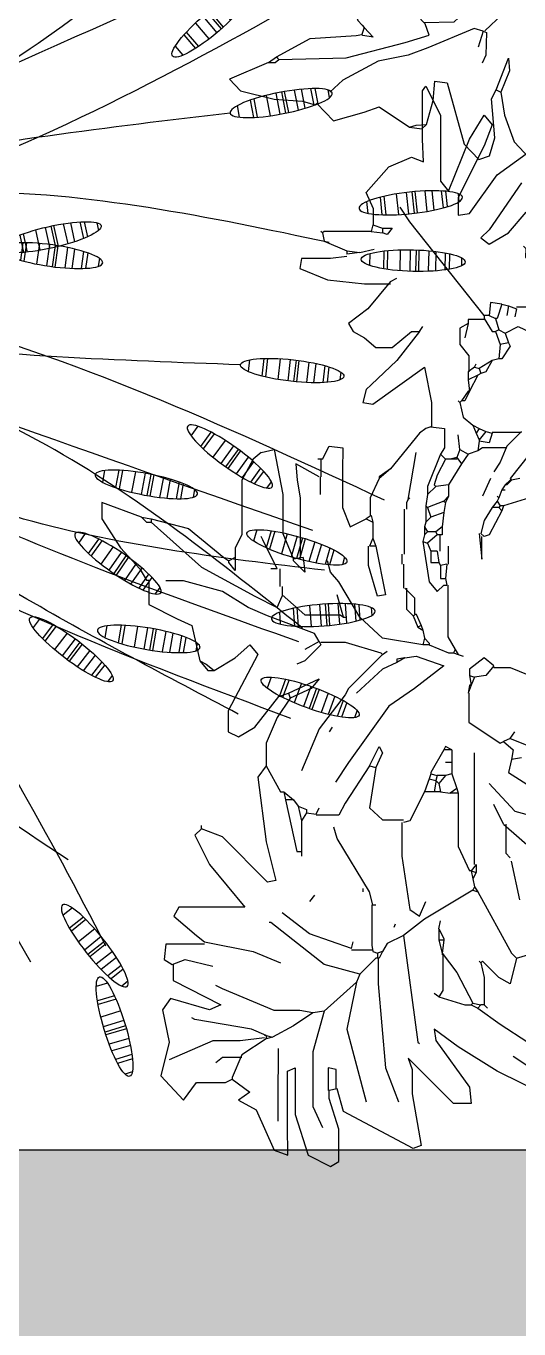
# Model space of a CAD drawing. Header units: metres. Extents: x 1769 to 3632, y 809 to 2652.
# Drawn here: x 2677.579 to 2677.827, y 1870.901 to 1871.558 of the extents above; entities that cross this region are included whole.
import ezdxf

# ---------------------------------------------------------------- set-up
doc = ezdxf.new("R2010")
doc.units = ezdxf.units.M
doc.header["$LTSCALE"] = 10
for name, color, linetype in [('A-WALL', 6, 'Continuous'), ('A-WALL-PATT', 8, 'Continuous'), ('L-PLNT', 66, 'Continuous')]:
    doc.layers.add(name, color=color, linetype=linetype)
doc.layers.add('Vegetation - Trees', color=64, linetype='Continuous', lineweight=30)

# ---------------------------------------------------------------- blocks, each defined once
blk = doc.blocks.new('GARRA DE LEON')
at = {"layer": 'L-PLNT', "color": 65, "linetype": 'Continuous'}
for p, q in [((1270.3492, 335.3241), (1270.4072, 335.3531)), ((1270.4072, 335.3531), (1270.4279, 335.3406)), ((1270.4279, 335.3406), (1270.4279, 335.2578)), ((1270.2167, 335.2081), (1270.2622, 335.3116)), ((1270.2622, 335.3116), (1270.2975, 335.3241)), ((1270.2975, 335.3241), (1270.2964, 335.2495)), ((1270.3161, 335.2205), (1270.3492, 335.3241)), ((1270.6184, 335.3075), (1270.4403, 335.2122)), ((1270.6391, 335.2992), (1270.6184, 335.3075)), ((1270.6163, 335.1667), (1270.6391, 335.2992)), ((1270.2716, 335.1833), (1270.2716, 335.2371)), ((1270.2964, 335.2495), (1270.2964, 335.1087)), ((1270.3616, 335.1998), (1270.3865, 335.2537)), ((1270.4279, 335.2578), (1270.403, 335.1791)), ((1270.1712, 335.1833), (1270.2167, 335.2081)), ((1270.3161, 335.1667), (1270.3161, 335.2205)), ((1270.4403, 335.2122), (1270.4238, 335.1543)), ((1269.9724, 335.1211), (1270.0304, 335.1833)), ((1270.0304, 335.1833), (1270.0635, 335.1377)), ((1270.2001, 335.1626), (1270.1712, 335.1833)), ((1270.2726, 335.0507), (1270.2716, 335.1833)), ((1270.3616, 335.059), (1270.3616, 335.1998)), ((1270.403, 335.1791), (1270.403, 335.1584)), ((1270.4486, 335.0011), (1270.4983, 335.1874)), ((1270.548, 335.1004), (1270.5811, 335.1874)), ((1270.7219, 335.1915), (1270.606, 335.0756)), ((1270.7675, 335.1915), (1270.7219, 335.1915)), ((1270.7633, 335.1501), (1270.7675, 335.1915)), ((1270.9663, 335.175), (1270.8337, 335.1087)), ((1270.0635, 335.1377), (1270.138, 335.1377)), ((1270.138, 335.1377), (1270.1546, 335.1294)), ((1270.1546, 335.1294), (1270.2001, 335.1626)), ((1270.3161, 335.1004), (1270.3161, 335.1667)), ((1270.401, 335.1004), (1270.401, 335.1584)), ((1270.4238, 335.1543), (1270.403, 335.1584)), ((1270.4217, 335.1543), (1270.4217, 335.1046)), ((1270.6163, 335.1046), (1270.6163, 335.1667)), ((1270.6764, 335.03), (1270.7633, 335.1501)), ((1269.9931, 335.0342), (1269.9724, 335.1211)), ((1270.1546, 335.1253), (1270.1546, 335.1294)), ((1270.1794, 335.0673), (1270.1546, 335.1253)), ((1270.2964, 335.1087), (1270.3161, 335.1004)), ((1270.4217, 335.1046), (1270.401, 335.1004)), ((1270.606, 335.0756), (1270.6163, 335.1046)), ((1270.8337, 335.1087), (1270.7343, 335.0466)), ((1270.1049, 335.0311), (1269.9931, 335.0797)), ((1270.1297, 335.0735), (1270.1132, 335.088)), ((1270.1794, 335.0735), (1270.1297, 335.0735)), ((1270.5294, 334.8851), (1270.548, 335.1004)), ((1270.9124, 335.0963), (1270.8752, 335.0714)), ((1270.2416, 335.0259), (1270.1794, 335.0673)), ((1270.3906, 334.9555), (1270.3616, 335.059)), ((1270.6308, 335.0342), (1270.635, 335.0383)), ((1270.7343, 335.0466), (1270.6722, 335.0011)), ((1269.9765, 334.9514), (1269.9931, 335.0342)), ((1270.1753, 335.0311), (1270.1049, 335.0311)), ((1270.2374, 335.0238), (1270.1753, 335.0311)), ((1270.2416, 335.0176), (1270.2043, 335.0011)), ((1270.2416, 335.0176), (1270.2374, 335.0176)), ((1270.2416, 335.0176), (1270.2416, 335.0259)), ((1270.2581, 335.0218), (1270.2416, 335.0259)), ((1270.2416, 335.0176), (1270.2581, 335.0218)), ((1270.312, 334.9928), (1270.2581, 335.0218)), ((1270.5936, 334.7609), (1270.6308, 335.0342)), ((1270.6722, 335.0011), (1270.6764, 335.03)), ((1270.842, 334.9886), (1270.9124, 335.0342)), ((1270.0593, 334.9762), (1270.0511, 334.9721)), ((1270.2043, 335.0011), (1270.0593, 334.9762)), ((1270.3616, 334.9596), (1270.312, 334.9928)), ((1270.4735, 334.881), (1270.4486, 335.0011)), ((1270.7841, 334.9472), (1270.842, 334.9886)), ((1269.9972, 334.9224), (1269.9765, 334.9514)), ((1270.0966, 334.9514), (1269.9972, 334.9224)), ((1270.0034, 334.8768), (1270.1256, 334.9389)), ((1270.1256, 334.9389), (1270.0966, 334.9514)), ((1270.2622, 334.9534), (1270.1297, 334.8975)), ((1270.3285, 334.9534), (1270.2622, 334.9534)), ((1270.3616, 334.9596), (1270.3285, 334.9534)), ((1270.3906, 334.9555), (1270.3616, 334.9596)), ((1270.4735, 334.881), (1270.3906, 334.9555)), ((1270.6847, 334.9182), (1270.7509, 334.9389)), ((1270.7302, 334.8561), (1270.7716, 334.9348)), ((1270.7509, 334.9389), (1270.7675, 334.9389)), ((1270.7675, 334.9389), (1270.7841, 334.9472)), ((1270.7716, 334.9348), (1270.7675, 334.9389)), ((1270.7716, 334.9348), (1270.7923, 334.9389)), ((1270.7923, 334.9389), (1270.7841, 334.9472)), ((1270.8006, 334.9389), (1270.7923, 334.9389)), ((1270.8006, 334.9389), (1270.8089, 334.9472)), ((1270.8006, 334.9306), (1270.8006, 334.9389)), ((1270.6847, 334.9182), (1270.6722, 334.9099)), ((1270.695, 334.9017), (1270.6847, 334.9182)), ((1270.695, 334.8106), (1270.695, 334.9017)), ((1270.8006, 334.8685), (1270.8006, 334.9306)), ((1270.0034, 334.8354), (1270.0034, 334.8768)), ((1270.1297, 334.8975), (1270.1132, 334.8892)), ((1270.4818, 334.8602), (1270.4735, 334.881)), ((1270.5294, 334.8188), (1270.5294, 334.8851)), ((1270.7923, 334.8313), (1270.8006, 334.8685)), ((1270.8379, 334.8685), (1270.7965, 334.8271)), ((1270.8669, 334.8851), (1270.8379, 334.8685)), ((1270.8834, 334.8188), (1270.8669, 334.8851)), ((1269.9807, 334.823), (1270.0014, 334.8354)), ((1270.0014, 334.8354), (1270.0345, 334.823)), ((1270.0345, 334.823), (1270.1049, 334.8395)), ((1270.3906, 334.8354), (1270.254, 334.7277)), ((1270.4818, 334.8602), (1270.3906, 334.8354)), ((1270.5232, 334.8188), (1270.4818, 334.8602)), ((1270.6929, 334.8064), (1270.7302, 334.8561)), ((1269.9848, 334.7836), (1269.9807, 334.823)), ((1270.0842, 334.7774), (1270.2084, 334.8023)), ((1270.2084, 334.8023), (1270.2788, 334.8313)), ((1270.5128, 334.7857), (1270.5149, 334.8023)), ((1270.5149, 334.8023), (1270.5273, 334.8064)), ((1270.5273, 334.8188), (1270.5232, 334.8188)), ((1270.5273, 334.8064), (1270.5273, 334.8188)), ((1270.5314, 334.8188), (1270.5273, 334.8188)), ((1270.5397, 334.8023), (1270.5273, 334.8064)), ((1270.5397, 334.8023), (1270.5314, 334.8188)), ((1270.5522, 334.7816), (1270.5397, 334.8023)), ((1270.6847, 334.7733), (1270.6929, 334.8064)), ((1270.6929, 334.8064), (1270.6929, 334.8106)), ((1270.6971, 334.7733), (1270.6929, 334.8064)), ((1270.7841, 334.649), (1270.871, 334.8064)), ((1270.7923, 334.8313), (1270.7882, 334.8271)), ((1270.7965, 334.8271), (1270.7923, 334.8313)), ((1270.871, 334.8064), (1270.8834, 334.8188)), ((1270.8834, 334.8188), (1270.9124, 334.8106)), ((1270.0842, 334.7836), (1269.9848, 334.7836)), ((1270.0635, 334.7609), (1270.0842, 334.7774)), ((1270.461, 334.794), (1270.3534, 334.7567)), ((1270.461, 334.7981), (1270.5149, 334.7981)), ((1270.461, 334.794), (1270.4652, 334.7774)), ((1270.5128, 334.6822), (1270.5128, 334.7857)), ((1270.5936, 334.7609), (1270.5522, 334.7816)), ((1270.6847, 334.7443), (1270.6847, 334.7733)), ((1270.6971, 334.7733), (1270.6847, 334.7733)), ((1270.6847, 334.7443), (1270.6971, 334.7691)), ((1270.6971, 334.7691), (1270.6971, 334.7733)), ((1270.0055, 334.7112), (1270.0635, 334.7609)), ((1270.3534, 334.7567), (1270.283, 334.7029)), ((1270.5728, 334.7319), (1270.5687, 334.7402)), ((1270.6474, 334.7194), (1270.5936, 334.7609)), ((1270.6847, 334.7443), (1270.6888, 334.7236)), ((1270.0179, 334.6884), (1270.0055, 334.7112)), ((1270.254, 334.7277), (1270.2498, 334.7277)), ((1270.6101, 334.6946), (1270.635, 334.7112)), ((1270.635, 334.7112), (1270.6515, 334.6739)), ((1270.7716, 334.6449), (1270.6474, 334.7194)), ((1270.1877, 334.6884), (1270.0179, 334.6884)), ((1270.0966, 334.5786), (1270.1877, 334.6884)), ((1270.3658, 334.6573), (1270.3534, 334.6739)), ((1270.5149, 334.6822), (1270.5066, 334.649)), ((1270.5149, 334.6822), (1270.5232, 334.6822)), ((1270.5894, 334.5579), (1270.6101, 334.6946)), ((1270.8917, 334.6698), (1270.871, 334.5704)), ((1270.5066, 334.649), (1270.4238, 334.5124)), ((1270.49, 334.6408), (1270.49, 334.649)), ((1270.7716, 334.6449), (1270.7841, 334.649)), ((1270.7758, 334.6366), (1270.7716, 334.6449)), ((1270.7716, 334.6159), (1270.7758, 334.6366)), ((1270.7758, 334.6366), (1270.7841, 334.649)), ((1270.2457, 334.6242), (1270.1297, 334.5082)), ((1270.2416, 334.5207), (1270.2664, 334.6201)), ((1270.2664, 334.6201), (1270.2457, 334.6242)), ((1270.7675, 334.5952), (1270.7716, 334.6159)), ((1270.7799, 334.5994), (1270.7716, 334.6159)), ((1270.0593, 334.5041), (1270.0966, 334.5786)), ((1270.7343, 334.5331), (1270.7633, 334.5952)), ((1270.7675, 334.5952), (1270.7633, 334.5952)), ((1270.7675, 334.5952), (1270.7799, 334.5994)), ((1270.7799, 334.5786), (1270.7675, 334.5952)), ((1270.7758, 334.5786), (1270.7758, 334.4006)), ((1270.7799, 334.5786), (1270.7799, 334.5994)), ((1270.8503, 334.4751), (1270.987, 334.5952)), ((1270.2912, 334.413), (1270.3202, 334.5455)), ((1270.3202, 334.5455), (1270.3326, 334.5455)), ((1270.3326, 334.5455), (1270.3326, 334.5579)), ((1270.3326, 334.4668), (1270.3326, 334.5455)), ((1270.5894, 334.471), (1270.5894, 334.5579)), ((1270.8565, 334.5497), (1270.8669, 334.5621)), ((1270.8565, 334.4751), (1270.8565, 334.5497)), ((1270.0759, 334.4875), (1270.0593, 334.5041)), ((1270.1297, 334.5082), (1270.0759, 334.4875)), ((1270.2208, 334.355), (1270.2416, 334.5207)), ((1270.4238, 334.5124), (1270.4155, 334.4834)), ((1270.7343, 334.3964), (1270.7343, 334.5331)), ((1270.0759, 334.4875), (1270.0759, 334.4793)), ((1270.3244, 334.4296), (1270.3326, 334.4668)), ((1270.3451, 334.4461), (1270.3326, 334.4668)), ((1270.6101, 334.4668), (1270.5936, 334.471)), ((1270.6474, 334.3923), (1270.6101, 334.4668)), ((1270.8503, 334.4751), (1270.8255, 334.4254)), ((1270.8793, 334.442), (1271.0284, 334.4834)), ((1270.3244, 334.4296), (1270.3451, 334.4378)), ((1270.3451, 334.4461), (1270.3699, 334.4503)), ((1270.3451, 334.4378), (1270.3451, 334.4461)), ((1270.4279, 334.4523), (1270.3699, 334.4523)), ((1270.3699, 334.4503), (1270.3782, 334.4337)), ((1270.4445, 334.4213), (1270.4279, 334.4523)), ((1270.5066, 334.4337), (1270.5397, 334.4648)), ((1270.5232, 334.3302), (1270.5066, 334.4337)), ((1270.5397, 334.4648), (1270.5936, 334.4648)), ((1270.813, 334.3716), (1270.8793, 334.442)), ((1270.2871, 334.3923), (1270.312, 334.413)), ((1270.2871, 334.3923), (1270.2912, 334.413)), ((1270.312, 334.413), (1270.2912, 334.413)), ((1270.312, 334.413), (1270.3244, 334.4296)), ((1270.5066, 334.326), (1270.4445, 334.4213)), ((1270.7758, 334.4006), (1270.7758, 334.2929)), ((1270.8627, 334.3426), (1270.9911, 334.4254)), ((1270.2416, 334.326), (1270.2788, 334.3923)), ((1270.2788, 334.3923), (1270.2871, 334.3923)), ((1270.4528, 334.3177), (1270.4196, 334.3674)), ((1270.6598, 334.3592), (1270.6474, 334.3923)), ((1270.6722, 334.3923), (1270.6474, 334.3923)), ((1270.6764, 334.3674), (1270.6722, 334.3923)), ((1270.6888, 334.3923), (1270.6722, 334.3923)), ((1270.6764, 334.3633), (1270.6847, 334.3716)), ((1270.6764, 334.3633), (1270.6764, 334.3674)), ((1270.6847, 334.3716), (1270.6888, 334.3923)), ((1270.7012, 334.3509), (1270.6847, 334.3716)), ((1270.6888, 334.3923), (1270.7136, 334.3964)), ((1270.7302, 334.384), (1270.7136, 334.3964)), ((1270.7343, 334.3964), (1270.7136, 334.3964)), ((1270.7178, 334.3467), (1270.7302, 334.384)), ((1270.7302, 334.384), (1270.7343, 334.3964)), ((1270.2416, 334.326), (1270.2208, 334.355)), ((1270.3782, 334.2308), (1270.3326, 334.3385)), ((1270.6598, 334.3592), (1270.6764, 334.3633)), ((1270.6639, 334.3467), (1270.6598, 334.3592)), ((1270.6639, 334.3467), (1270.6805, 334.3509)), ((1270.6639, 334.3426), (1270.6639, 334.3467)), ((1270.6971, 334.2846), (1270.6639, 334.3426)), ((1270.6805, 334.3509), (1270.6764, 334.3633)), ((1270.7012, 334.3509), (1270.6805, 334.3509)), ((1270.7178, 334.3467), (1270.7012, 334.3509)), ((1270.7178, 334.3177), (1270.7178, 334.3467)), ((1270.871, 334.3095), (1270.8627, 334.3426)), ((1270.2416, 334.2681), (1270.2416, 334.326)), ((1270.5563, 334.1728), (1270.4528, 334.3177)), ((1270.5066, 334.326), (1270.5232, 334.3302)), ((1270.5066, 334.326), (1270.5314, 334.2763)), ((1270.5397, 334.2929), (1270.5232, 334.3302)), ((1270.7178, 334.3177), (1270.7012, 334.3177)), ((1270.7178, 334.2846), (1270.7178, 334.3177)), ((1270.8752, 334.2846), (1270.871, 334.3095)), ((1270.8959, 334.3053), (1270.871, 334.3095)), ((1270.2705, 334.2018), (1270.2416, 334.2681)), ((1270.5314, 334.2763), (1270.5397, 334.2929)), ((1270.7178, 334.2846), (1270.6971, 334.2846)), ((1270.7012, 334.2763), (1270.6971, 334.2846)), ((1270.7178, 334.2846), (1270.7012, 334.2763)), ((1270.7613, 334.2142), (1270.842, 334.2681)), ((1270.842, 334.2681), (1270.8503, 334.2639)), ((1270.8503, 334.2639), (1270.8752, 334.2846)), ((1270.8669, 334.2556), (1270.9083, 334.2722)), ((1270.1442, 334.2391), (1270.1712, 334.2515)), ((1270.1442, 334.1852), (1270.1442, 334.2391)), ((1270.1712, 334.2515), (1270.2126, 334.2266)), ((1270.4114, 334.2266), (1270.403, 334.2391)), ((1270.8669, 334.2556), (1270.8503, 334.2639)), ((1270.8669, 334.2556), (1270.8793, 334.2391)), ((1270.2126, 334.2266), (1270.2747, 334.148)), ((1270.3037, 334.1521), (1270.2705, 334.2018)), ((1270.4445, 334.1438), (1270.3782, 334.2308)), ((1270.7613, 334.1397), (1270.7613, 334.2142)), ((1270.2208, 334.0403), (1270.1442, 334.1852)), ((1270.6225, 334.1273), (1270.5563, 334.1728)), ((1270.2747, 334.148), (1270.2995, 334.1397)), ((1270.2995, 334.1397), (1270.3037, 334.1521)), ((1270.2995, 334.1397), (1270.3782, 334.1024)), ((1270.3575, 334.1273), (1270.3037, 334.1521)), ((1270.4528, 334.1273), (1270.4445, 334.1438)), ((1270.4528, 334.1273), (1270.4445, 334.1438)), ((1270.5397, 334.0776), (1270.4735, 334.1397)), ((1270.7675, 334.119), (1270.7592, 334.1397)), ((1270.7633, 334.119), (1270.7592, 334.1397)), ((1270.3782, 334.1024), (1270.3575, 334.1273)), ((1270.5397, 334.0403), (1270.4528, 334.1273)), ((1270.6971, 334.0693), (1270.6225, 334.1273)), ((1270.7633, 334.0941), (1270.7675, 334.119)), ((1270.7675, 334.119), (1270.7633, 334.119)), ((1270.7758, 334.0983), (1270.7675, 334.119)), ((1270.8669, 334.0734), (1270.9787, 334.119)), ((1270.0718, 334.0569), (1270.0925, 334.0817)), ((1270.0883, 334.0651), (1270.109, 334.0817)), ((1270.0925, 334.0817), (1270.109, 334.0817)), ((1270.109, 334.0817), (1270.1629, 334.0486)), ((1270.577, 334.061), (1270.5397, 334.0776)), ((1270.6267, 334.0444), (1270.6971, 334.0693)), ((1270.7633, 334.0941), (1270.7758, 334.0983)), ((1270.7633, 334.0776), (1270.7633, 334.0941)), ((1270.8006, 334.0486), (1270.7633, 334.0776)), ((1270.8047, 334.0941), (1270.7758, 334.0983)), ((1270.8255, 334.0693), (1270.8006, 334.0486)), ((1270.8255, 334.0693), (1270.8047, 334.0941)), ((1270.8255, 334.0734), (1270.8669, 334.0734)), ((1270.0511, 333.9657), (1270.0718, 334.0569)), ((1270.0718, 334.0569), (1270.0883, 334.0651)), ((1270.1629, 334.0486), (1270.2001, 334.0154)), ((1270.2001, 334.0154), (1270.2208, 334.0403)), ((1270.341, 334.0569), (1270.3202, 334.0651)), ((1270.3824, 334.0154), (1270.341, 334.0569)), ((1270.4445, 334.0092), (1270.5356, 334.0361)), ((1270.5356, 334.0361), (1270.5397, 334.0403)), ((1270.5397, 334.0403), (1270.5522, 334.032)), ((1270.5977, 334.0486), (1270.577, 334.061)), ((1270.577, 334.0527), (1270.577, 334.061)), ((1270.5977, 334.0486), (1270.577, 334.0527)), ((1270.5977, 334.0486), (1270.6267, 334.0444)), ((1270.6598, 334.0154), (1270.7095, 334.0361)), ((1270.7095, 334.0361), (1270.7219, 334.0361)), ((1270.7219, 334.0361), (1270.7343, 334.0403)), ((1270.7261, 334.0279), (1270.7219, 334.0361)), ((1270.7261, 334.0279), (1270.7343, 334.0403)), ((1270.7343, 334.0403), (1270.7468, 334.0444)), ((1270.3782, 334.0072), (1270.341, 334.0279)), ((1270.3782, 334.0072), (1270.3658, 333.9865)), ((1270.3782, 334.0072), (1270.3824, 334.0154)), ((1270.3824, 334.0092), (1270.4445, 334.0092)), ((1270.6432, 334.0154), (1270.5397, 333.9989)), ((1270.6474, 333.9989), (1270.6432, 334.0154)), ((1270.6598, 334.0154), (1270.6432, 334.0154)), ((1270.6474, 333.9989), (1270.6598, 334.0113)), ((1270.6598, 334.0113), (1270.6598, 334.0154)), ((1270.7075, 333.9947), (1270.7261, 334.0279)), ((1270.0138, 333.9492), (1270.0511, 333.9657)), ((1270.3658, 333.9865), (1270.2457, 333.9409)), ((1270.5397, 333.9989), (1270.4818, 333.945)), ((1270.6184, 333.9409), (1270.6308, 333.9699)), ((1270.6267, 333.9368), (1270.6391, 333.9657)), ((1270.6308, 333.9699), (1270.6432, 333.9782)), ((1270.6391, 333.9657), (1270.6308, 333.9699)), ((1270.6391, 333.9657), (1270.6432, 333.9782)), ((1270.6432, 333.9782), (1270.6474, 333.9989)), ((1270.7075, 333.8622), (1270.7075, 333.9947)), ((1269.9413, 333.9119), (1270.0138, 333.9492)), ((1270.2457, 333.9409), (1270.196, 333.9202)), ((1270.283, 333.8871), (1270.341, 333.9388)), ((1270.341, 333.9388), (1270.432, 333.9388)), ((1270.4403, 333.945), (1270.4238, 333.8871)), ((1270.4818, 333.945), (1270.4279, 333.8539)), ((1270.432, 333.9388), (1270.4403, 333.945)), ((1270.4403, 333.945), (1270.4486, 333.945)), ((1270.6018, 333.9243), (1270.6184, 333.9409)), ((1270.6267, 333.9368), (1270.6184, 333.9409)), ((1270.6225, 333.8953), (1270.6225, 333.9368)), ((1269.9413, 333.8498), (1269.9413, 333.9119)), ((1270.196, 333.9202), (1270.1297, 333.8788)), ((1270.2126, 333.8912), (1270.2705, 333.9202)), ((1270.2705, 333.9202), (1270.283, 333.8912)), ((1270.6018, 333.8705), (1270.6018, 333.9243)), ((1270.1297, 333.8788), (1270.0304, 333.8519)), ((1270.0759, 333.8167), (1270.2126, 333.8912)), ((1270.2768, 333.8208), (1270.2768, 333.8664)), ((1270.283, 333.8871), (1270.283, 333.8912)), ((1270.283, 333.8664), (1270.283, 333.8871)), ((1270.283, 333.8664), (1270.283, 333.8871)), ((1270.5273, 333.8912), (1270.5045, 333.8125)), ((1270.5232, 333.7628), (1270.548, 333.8871)), ((1270.548, 333.8871), (1270.5273, 333.8912)), ((1270.5936, 333.8084), (1270.5936, 333.8705)), ((1270.5977, 333.8705), (1270.6225, 333.8953)), ((1270.6598, 333.8539), (1270.6805, 333.8788)), ((1270.6805, 333.8788), (1270.6971, 333.8622)), ((1269.9185, 333.8208), (1269.9351, 333.8498)), ((1269.9351, 333.8498), (1269.9434, 333.8498)), ((1270.0304, 333.8519), (1269.9848, 333.8519)), ((1270.4279, 333.8539), (1270.4072, 333.8291)), ((1270.6432, 333.7504), (1270.6598, 333.8539)), ((1270.6888, 333.8125), (1270.6888, 333.8457)), ((1270.6888, 333.8457), (1270.7012, 333.8457)), ((1270.6971, 333.8622), (1270.7053, 333.8622)), ((1270.7012, 333.8457), (1270.7053, 333.8622)), ((1270.7053, 333.8084), (1270.7012, 333.8457)), ((1269.8689, 333.767), (1269.9185, 333.8208)), ((1269.9475, 333.7007), (1270.0759, 333.8167)), ((1270.1339, 333.7918), (1270.1463, 333.8001)), ((1270.1629, 333.8249), (1270.1463, 333.8042)), ((1270.1463, 333.8042), (1270.1463, 333.8001)), ((1270.1629, 333.7918), (1270.1463, 333.8001)), ((1270.1629, 333.7918), (1270.1629, 333.8249)), ((1270.2705, 333.8208), (1270.2333, 333.7463)), ((1270.2705, 333.8208), (1270.254, 333.8208)), ((1270.341, 333.8291), (1270.312, 333.8001)), ((1270.312, 333.8001), (1270.312, 333.796)), ((1270.3368, 333.7918), (1270.341, 333.8291)), ((1270.4072, 333.8291), (1270.3989, 333.8001)), ((1270.5045, 333.8125), (1270.5045, 333.7628)), ((1270.5894, 333.7835), (1270.5894, 333.8084)), ((1270.5894, 333.7835), (1270.5894, 333.8084)), ((1270.6639, 333.7753), (1270.6639, 333.8042)), ((1270.6639, 333.8042), (1270.6847, 333.8042)), ((1270.6805, 333.7753), (1270.6847, 333.8042)), ((1270.6847, 333.8042), (1270.6888, 333.8125)), ((1270.7053, 333.8084), (1270.6888, 333.8125)), ((1270.7095, 333.8084), (1270.7095, 333.7628)), ((1269.8212, 333.6924), (1269.8689, 333.767)), ((1270.0428, 333.7173), (1270.1339, 333.7918)), ((1270.1629, 333.7835), (1270.1629, 333.7918)), ((1270.1629, 333.767), (1270.1629, 333.7835)), ((1270.1629, 333.767), (1270.1629, 333.7835)), ((1270.1794, 333.7338), (1270.1629, 333.767)), ((1270.285, 333.7297), (1270.312, 333.796)), ((1270.3368, 333.7918), (1270.312, 333.796)), ((1270.329, 333.6386), (1270.329, 333.7918)), ((1270.5956, 333.6676), (1270.5956, 333.7835)), ((1270.6557, 333.7545), (1270.6639, 333.7753)), ((1270.6805, 333.7753), (1270.6639, 333.7753)), ((1270.6867, 333.7338), (1270.6867, 333.7753)), ((1270.7882, 333.7297), (1270.7944, 333.796)), ((1270.7944, 333.796), (1270.7944, 333.738)), ((1270.1794, 333.593), (1270.1794, 333.7338)), ((1270.2333, 333.7463), (1270.2291, 333.738)), ((1270.5149, 333.7421), (1270.5066, 333.7628)), ((1270.5232, 333.7628), (1270.5066, 333.7628)), ((1270.5149, 333.7421), (1270.5232, 333.7628)), ((1270.5149, 333.7007), (1270.5149, 333.7421)), ((1270.6432, 333.7504), (1270.6557, 333.7545)), ((1270.6474, 333.7338), (1270.6432, 333.7504)), ((1270.6474, 333.7131), (1270.6474, 333.7338)), ((1270.6557, 333.7256), (1270.6474, 333.7338)), ((1270.6805, 333.7338), (1270.6557, 333.7545)), ((1270.6764, 333.7256), (1270.6805, 333.7338)), ((1270.6929, 333.7338), (1270.6805, 333.7338)), ((1270.6929, 333.7131), (1270.6929, 333.7338)), ((1270.7923, 333.7297), (1270.8006, 333.738)), ((1270.813, 333.7338), (1270.8006, 333.738)), ((1270.8462, 333.6717), (1270.813, 333.7338)), ((1269.9227, 333.6883), (1269.9351, 333.7007)), ((1269.9351, 333.7007), (1269.9475, 333.7007)), ((1269.9475, 333.6924), (1270.0428, 333.7173)), ((1269.9475, 333.6966), (1269.9475, 333.7007)), ((1270.285, 333.6303), (1270.285, 333.7297)), ((1270.4372, 333.6634), (1270.4569, 333.7131)), ((1270.4569, 333.7131), (1270.4983, 333.6924)), ((1270.4983, 333.6924), (1270.5149, 333.7007)), ((1270.5107, 333.6841), (1270.5149, 333.7007)), ((1270.6474, 333.7131), (1270.6557, 333.7256)), ((1270.6515, 333.7007), (1270.6474, 333.7131)), ((1270.6515, 333.6593), (1270.6515, 333.7007)), ((1270.6639, 333.6883), (1270.6515, 333.7007)), ((1270.6764, 333.7256), (1270.6557, 333.7256)), ((1270.6929, 333.7131), (1270.6764, 333.7256)), ((1270.6971, 333.6759), (1270.6929, 333.7131)), ((1270.8006, 333.6966), (1270.7923, 333.7297)), ((1269.8212, 333.651), (1269.8212, 333.6924)), ((1269.9227, 333.6883), (1269.8212, 333.651)), ((1269.9227, 333.6883), (1269.9475, 333.6924)), ((1269.9475, 333.6924), (1269.9475, 333.6966)), ((1270.5107, 333.6841), (1270.4983, 333.6924)), ((1270.5087, 333.6386), (1270.5087, 333.6841)), ((1270.6018, 333.651), (1270.6018, 333.6676)), ((1270.6018, 333.651), (1270.6018, 333.6676)), ((1270.6557, 333.6634), (1270.6639, 333.6883)), ((1270.6971, 333.6759), (1270.6639, 333.6883)), ((1270.7012, 333.651), (1270.6971, 333.6759)), ((1270.8213, 333.6634), (1270.8006, 333.6966)), ((1270.8379, 333.6634), (1270.8462, 333.6717)), ((1270.8503, 333.6593), (1270.8462, 333.6717)), ((1270.3213, 333.593), (1270.329, 333.6386)), ((1270.4372, 333.5682), (1270.4372, 333.6634)), ((1270.5314, 333.5889), (1270.5087, 333.6386)), ((1270.606, 333.6427), (1270.6018, 333.651)), ((1270.606, 333.6427), (1270.6267, 333.5226)), ((1270.606, 333.6427), (1270.6101, 333.6386)), ((1270.6515, 333.6593), (1270.6557, 333.6634)), ((1270.6557, 333.6303), (1270.6515, 333.6593)), ((1270.6971, 333.6469), (1270.6557, 333.6634)), ((1270.6971, 333.6469), (1270.7012, 333.651)), ((1270.7095, 333.6345), (1270.6971, 333.6469)), ((1270.7095, 333.6345), (1270.7012, 333.651)), ((1270.7095, 333.6055), (1270.7095, 333.6345)), ((1270.8172, 333.5889), (1270.7965, 333.6345)), ((1270.8337, 333.6469), (1270.8213, 333.6634)), ((1270.8379, 333.6634), (1270.8213, 333.6634)), ((1270.8337, 333.6469), (1270.842, 333.6593)), ((1270.8379, 333.6386), (1270.8337, 333.6469)), ((1270.8379, 333.6386), (1270.8337, 333.6345)), ((1270.842, 333.6593), (1270.8379, 333.6634)), ((1270.8462, 333.6179), (1270.8379, 333.6386)), ((1270.8503, 333.6593), (1270.842, 333.6593)), ((1270.9166, 333.6386), (1270.8503, 333.6593)), ((1270.2622, 333.5144), (1270.285, 333.6303)), ((1270.3803, 333.5848), (1270.3803, 333.6303)), ((1270.6557, 333.6096), (1270.6557, 333.6303)), ((1270.6764, 333.6096), (1270.6557, 333.6303)), ((1270.6888, 333.5268), (1270.6557, 333.6096)), ((1270.6722, 333.6055), (1270.6764, 333.6096)), ((1270.6805, 333.5806), (1270.6722, 333.6055)), ((1270.7095, 333.6055), (1270.6764, 333.6096)), ((1270.7426, 333.5516), (1270.7095, 333.6055)), ((1270.8545, 333.6055), (1270.8462, 333.6179)), ((1270.8462, 333.6179), (1270.8545, 333.6179)), ((1270.8586, 333.6055), (1270.8545, 333.6055)), ((1270.8669, 333.593), (1270.8545, 333.6055)), ((1270.871, 333.593), (1270.8586, 333.6055)), ((1270.2084, 333.5392), (1270.1794, 333.593)), ((1270.3182, 333.5516), (1270.3213, 333.593)), ((1270.3782, 333.5848), (1270.3182, 333.5516)), ((1270.3824, 333.5392), (1270.3824, 333.5848)), ((1270.4383, 333.5102), (1270.4372, 333.5682)), ((1270.5604, 333.5641), (1270.5314, 333.5889)), ((1270.5314, 333.5848), (1270.5314, 333.5889)), ((1270.5604, 333.5641), (1270.5314, 333.5848)), ((1270.7012, 333.5392), (1270.6805, 333.5806)), ((1270.842, 333.5475), (1270.8255, 333.5723)), ((1270.8669, 333.5889), (1270.871, 333.593)), ((1270.871, 333.593), (1270.8669, 333.593)), ((1270.9166, 333.5268), (1270.8669, 333.5889)), ((1270.8917, 333.5889), (1270.871, 333.593)), ((1270.2291, 333.5226), (1270.2084, 333.5392)), ((1270.2291, 333.5226), (1270.2084, 333.5392)), ((1270.3865, 333.5392), (1270.3741, 333.5392)), ((1270.3865, 333.5392), (1270.403, 333.5061)), ((1270.635, 333.4729), (1270.5604, 333.5641)), ((1270.6888, 333.5268), (1270.7012, 333.5392)), ((1270.7136, 333.5392), (1270.7012, 333.5392)), ((1270.7302, 333.5351), (1270.7136, 333.5392)), ((1270.7302, 333.5392), (1270.7136, 333.5392)), ((1270.7302, 333.5351), (1270.7426, 333.5516)), ((1270.7302, 333.5351), (1270.7302, 333.5392)), ((1270.7385, 333.5144), (1270.7302, 333.5351)), ((1270.7592, 333.5268), (1270.7426, 333.5516)), ((1270.8586, 333.5061), (1270.842, 333.5475)), ((1270.2291, 333.5226), (1270.2622, 333.5144)), ((1270.403, 333.5061), (1270.4383, 333.5102)), ((1270.6992, 333.5102), (1270.6888, 333.5268)), ((1270.6992, 333.4605), (1270.6992, 333.5102)), ((1270.7385, 333.5144), (1270.7343, 333.4771)), ((1270.7385, 333.5144), (1270.7592, 333.5268)), ((1270.7841, 333.5185), (1270.7592, 333.5268)), ((1270.7882, 333.4937), (1270.7841, 333.5185)), ((1270.7965, 333.5102), (1270.7841, 333.5185)), ((1270.813, 333.4978), (1270.7882, 333.4937)), ((1270.8586, 333.5102), (1270.7965, 333.5102)), ((1270.8213, 333.4729), (1270.813, 333.4978)), ((1270.8959, 333.4688), (1270.8586, 333.5061)), ((1270.6515, 333.4605), (1270.635, 333.4729)), ((1270.6515, 333.4605), (1270.635, 333.4729)), ((1270.7716, 333.4522), (1270.7799, 333.4729)), ((1270.7799, 333.4729), (1270.7882, 333.4895)), ((1270.7882, 333.4605), (1270.7799, 333.4729)), ((1270.7882, 333.4895), (1270.7882, 333.4937)), ((1270.8047, 333.4688), (1270.7882, 333.4895)), ((1270.7882, 333.4605), (1270.8047, 333.4688)), ((1270.8047, 333.4688), (1270.8213, 333.4729)), ((1270.8959, 333.4709), (1270.8213, 333.4709)), ((1270.6639, 333.4564), (1270.6515, 333.4605)), ((1270.6639, 333.4564), (1270.6992, 333.4605)), ((1270.666, 333.3943), (1270.666, 333.4564)), ((1270.7385, 333.3943), (1270.7468, 333.4315)), ((1270.7468, 333.4315), (1270.7716, 333.4522)), ((1270.7716, 333.4522), (1270.7882, 333.4605)), ((1270.49, 333.3943), (1270.5149, 333.3984)), ((1270.5149, 333.3984), (1270.6474, 333.3032)), ((1270.4983, 333.3611), (1270.49, 333.3943)), ((1270.6474, 333.3032), (1270.666, 333.3943)), ((1270.7385, 333.3943), (1270.7343, 333.3901)), ((1270.7426, 333.3901), (1270.7385, 333.3943)), ((1270.7509, 333.3901), (1270.7426, 333.3901)), ((1270.7592, 333.3653), (1270.7426, 333.3901)), ((1270.7633, 333.3653), (1270.7509, 333.3901)), ((1270.7592, 333.3363), (1270.7633, 333.3653)), ((1270.7633, 333.3653), (1270.7592, 333.3653)), ((1270.7841, 333.3239), (1270.7633, 333.3653)), ((1270.5107, 333.3487), (1270.4983, 333.3611)), ((1270.5107, 333.3487), (1270.4983, 333.3611)), ((1270.577, 333.2866), (1270.5107, 333.3487)), ((1270.7592, 333.3156), (1270.7592, 333.3363)), ((1270.7841, 333.3239), (1270.7592, 333.3363)), ((1270.7758, 333.3032), (1270.7592, 333.3156)), ((1270.7613, 333.2742), (1270.7613, 333.3156)), ((1270.7758, 333.3032), (1270.7882, 333.3073)), ((1270.7758, 333.3032), (1270.7799, 333.2949)), ((1270.7923, 333.3197), (1270.7841, 333.3239)), ((1270.7882, 333.3073), (1270.7923, 333.3197)), ((1270.8213, 333.2866), (1270.7882, 333.3073)), ((1270.8047, 333.3156), (1270.7923, 333.3197)), ((1270.8213, 333.2866), (1270.8047, 333.3156)), ((1270.635, 333.2121), (1270.577, 333.2866)), ((1270.7385, 333.2452), (1270.7613, 333.2742)), ((1270.8379, 333.2825), (1270.8213, 333.2866)), ((1270.8462, 333.2825), (1270.8379, 333.2825)), ((1270.842, 333.2452), (1270.8379, 333.2825)), ((1270.8669, 333.2493), (1270.8462, 333.2825)), ((1270.4942, 333.2286), (1270.5232, 333.2535)), ((1270.5232, 333.2535), (1270.5646, 333.2535)), ((1270.5646, 333.2535), (1270.6143, 333.2121)), ((1270.7385, 333.2038), (1270.7385, 333.2452)), ((1270.8296, 333.2121), (1270.842, 333.2452)), ((1270.8627, 333.241), (1270.842, 333.2452)), ((1270.8545, 333.2162), (1270.8627, 333.241)), ((1270.8627, 333.241), (1270.8669, 333.2493)), ((1270.4528, 333.1913), (1270.4652, 333.2121)), ((1270.4652, 333.2121), (1270.4942, 333.2286)), ((1270.6143, 333.2121), (1270.635, 333.2121)), ((1270.635, 333.2121), (1270.6432, 333.1996)), ((1270.7592, 333.1913), (1270.7385, 333.2038)), ((1270.7592, 333.1913), (1270.7509, 333.2286)), ((1270.8006, 333.1789), (1270.8213, 333.2121)), ((1270.8213, 333.2121), (1270.8296, 333.2121)), ((1270.8379, 333.2079), (1270.8296, 333.2121)), ((1270.8296, 333.1789), (1270.8379, 333.2079)), ((1270.8379, 333.2079), (1270.8545, 333.2162)), ((1270.8545, 333.2162), (1270.8876, 333.1996)), ((1270.8876, 333.1996), (1270.9331, 333.2203)), ((1270.5024, 333.1541), (1270.4528, 333.1913)), ((1270.8006, 333.1706), (1270.6101, 332.9304)), ((1270.7592, 333.181), (1270.7592, 333.1913)), ((1270.8006, 333.181), (1270.7592, 333.181)), ((1270.8006, 333.1748), (1270.8006, 333.1789)), ((1270.8006, 333.1706), (1270.8006, 333.1748)), ((1270.813, 333.1706), (1270.8006, 333.1706)), ((1270.813, 333.1706), (1270.8296, 333.1789)), ((1270.8172, 333.1375), (1270.813, 333.1706)), ((1270.8337, 333.1789), (1270.8296, 333.1789)), ((1270.8462, 333.1417), (1270.8337, 333.1789)), ((1270.8627, 333.1458), (1270.8586, 333.1706)), ((1270.8834, 333.1541), (1270.8793, 333.1748)), ((1270.5604, 333.0837), (1270.5024, 333.1541)), ((1270.8462, 333.1417), (1270.8172, 333.1375)), ((1270.8462, 333.1417), (1270.8627, 333.1458)), ((1270.8627, 333.1458), (1270.8834, 333.1541)), ((1270.929, 333.1499), (1270.8834, 333.1499)), ((1270.3285, 333.0505), (1270.3989, 333.0795)), ((1270.3989, 333.0795), (1270.4942, 333.0899)), ((1270.4942, 333.0899), (1270.5604, 333.0899)), ((1270.5604, 333.0837), (1270.577, 333.0754)), ((1270.3326, 333.0247), (1270.3285, 333.0505)), ((1270.4072, 333.0247), (1270.3326, 333.0247)), ((1270.3906, 332.9801), (1270.4486, 333.005)), ((1270.4486, 333.0195), (1270.4072, 333.0247)), ((1270.4486, 333.005), (1270.4486, 333.0133)), ((1270.4818, 333.0091), (1270.4486, 333.0133)), ((1270.4486, 333.005), (1270.4818, 333.0091)), ((1270.4818, 333.0091), (1270.519, 333.0009)), ((1270.3865, 332.9594), (1270.3906, 332.9801)), ((1270.5522, 332.9636), (1270.5397, 332.9594)), ((1270.5646, 332.947), (1270.5522, 332.9636)), ((1270.7923, 332.9719), (1270.813, 332.9884)), ((1270.813, 332.9512), (1270.7923, 332.9719)), ((1270.813, 332.9884), (1270.8627, 332.9594)), ((1270.3865, 332.9594), (1270.3824, 332.9553)), ((1270.3906, 332.9553), (1270.3865, 332.9594)), ((1270.5107, 332.9553), (1270.3906, 332.9553)), ((1270.5107, 332.9553), (1270.5397, 332.9594)), ((1270.5149, 332.9387), (1270.5107, 332.9553)), ((1270.5149, 332.9387), (1270.5397, 332.947)), ((1270.5169, 332.9387), (1270.5169, 332.8973)), ((1270.5397, 332.947), (1270.5397, 332.9594)), ((1270.5397, 332.947), (1270.5646, 332.947)), ((1270.6101, 332.9304), (1270.5853, 332.8932)), ((1270.8959, 332.8311), (1270.813, 332.9512)), ((1270.8627, 332.9594), (1270.9083, 332.9056)), ((1270.5169, 332.8973), (1270.4983, 332.8559)), ((1270.7343, 332.8683), (1270.7343, 332.9139)), ((1270.7343, 332.9139), (1270.7633, 332.9097)), ((1270.7633, 332.9097), (1270.8337, 332.8104)), ((1270.8006, 332.7358), (1270.7343, 332.8683)), ((1270.4983, 332.8559), (1270.5563, 332.7896)), ((1270.6888, 332.8269), (1270.7095, 332.8518)), ((1270.7095, 332.8518), (1270.7633, 332.7192)), ((1270.6888, 332.6571), (1270.6888, 332.8269)), ((1270.8337, 332.8104), (1270.9083, 332.7565)), ((1270.5563, 332.7896), (1270.6143, 332.7648)), ((1270.6143, 332.7648), (1270.6453, 332.7772)), ((1270.6453, 332.7772), (1270.6422, 332.7192)), ((1270.8213, 332.682), (1270.8006, 332.7358)), ((1270.6422, 332.7192), (1270.6422, 332.595)), ((1270.7633, 332.7192), (1270.8006, 332.6571)), ((1270.8006, 332.6571), (1270.8213, 332.682)), ((1270.6515, 332.5826), (1270.6888, 332.6571)), ((1270.6422, 332.595), (1270.6515, 332.5826))]:
    blk.add_line(p, q, dxfattribs=at)
blk = doc.blocks.new('*U118')
at = {"layer": 'Vegetation - Trees'}
for p, q in [((-5.13, 11.36), (-3.23, 12.04)), ((-4.99, 8.06), (-1.24, 9.4)), ((-4.81, 6.96), (-0.69, 8.43)), ((-4.3, 4.62), (0.4, 6.3)), ((-3.82, 2.85), (1.15, 4.62)), ((-3.82, 2.85), (1.15, 4.62)), ((-3.07, 0.42), (2.11, 2.27)), ((-2.84, -0.28), (2.37, 1.58)), ((-2.84, -0.28), (2.37, 1.58)), ((-2.34, -1.67), (2.87, 0.19)), ((-1.39, -4.07), (3.65, -2.26)), ((-0.03, -7.06), (4.49, -5.44)), ((0.4, -7.9), (4.69, -6.36)), ((2.32, -11.02), (5.18, -10)), ((4.49, -12.56), (4.49, -12.56))]:
    blk.add_line(p, q, dxfattribs=at)
at = {"layer": 'Vegetation - Trees', "extrusion": (0, 0, -1)}
blk.add_ellipse((0, 0), major_axis=(4.49, -12.56), ratio=0.207464, dxfattribs=at)
blk = doc.blocks.new('*U117')
at = {"layer": 'Vegetation - Trees'}
for p, q in [((-5.13, 11.36), (-3.23, 12.04)), ((-4.99, 8.06), (-1.24, 9.4)), ((-4.81, 6.96), (-0.69, 8.43)), ((-4.3, 4.62), (0.4, 6.3)), ((-3.82, 2.85), (1.15, 4.62)), ((-3.82, 2.85), (1.15, 4.62)), ((-3.07, 0.42), (2.11, 2.27)), ((-2.84, -0.28), (2.37, 1.58)), ((-2.84, -0.28), (2.37, 1.58)), ((-2.34, -1.67), (2.87, 0.19)), ((-1.39, -4.07), (3.65, -2.26)), ((-0.03, -7.06), (4.49, -5.44)), ((0.4, -7.9), (4.69, -6.36)), ((2.32, -11.02), (5.18, -10)), ((4.49, -12.56), (4.49, -12.56))]:
    blk.add_line(p, q, dxfattribs=at)
at = {"layer": 'Vegetation - Trees', "extrusion": (0, 0, -1)}
blk.add_ellipse((0, 0), major_axis=(4.49, -12.56), ratio=0.207464, dxfattribs=at)
blk = doc.blocks.new('*U116')
at = {"layer": 'Vegetation - Trees'}
for p, q in [((-5.13, 11.36), (-3.23, 12.04)), ((-4.99, 8.06), (-1.24, 9.4)), ((-4.81, 6.96), (-0.69, 8.43)), ((-4.3, 4.62), (0.4, 6.3)), ((-3.82, 2.85), (1.15, 4.62)), ((-3.82, 2.85), (1.15, 4.62)), ((-3.07, 0.42), (2.11, 2.27)), ((-2.84, -0.28), (2.37, 1.58)), ((-2.84, -0.28), (2.37, 1.58)), ((-2.34, -1.67), (2.87, 0.19)), ((-1.39, -4.07), (3.65, -2.26)), ((-0.03, -7.06), (4.49, -5.44)), ((0.4, -7.9), (4.69, -6.36)), ((2.32, -11.02), (5.18, -10)), ((4.49, -12.56), (4.49, -12.56))]:
    blk.add_line(p, q, dxfattribs=at)
at = {"layer": 'Vegetation - Trees', "extrusion": (0, 0, -1)}
blk.add_ellipse((0, 0), major_axis=(4.49, -12.56), ratio=0.207464, dxfattribs=at)
blk = doc.blocks.new('*U111')
at = {"layer": 'Vegetation - Trees'}
for p, q in [((-5.13, 11.36), (-3.23, 12.04)), ((-4.99, 8.06), (-1.24, 9.4)), ((-4.81, 6.96), (-0.69, 8.43)), ((-4.3, 4.62), (0.4, 6.3)), ((-3.82, 2.85), (1.15, 4.62)), ((-3.82, 2.85), (1.15, 4.62)), ((-3.07, 0.42), (2.11, 2.27)), ((-2.84, -0.28), (2.37, 1.58)), ((-2.84, -0.28), (2.37, 1.58)), ((-2.34, -1.67), (2.87, 0.19)), ((-1.39, -4.07), (3.65, -2.26)), ((-0.03, -7.06), (4.49, -5.44)), ((0.4, -7.9), (4.69, -6.36)), ((2.32, -11.02), (5.18, -10)), ((4.49, -12.56), (4.49, -12.56))]:
    blk.add_line(p, q, dxfattribs=at)
at = {"layer": 'Vegetation - Trees', "extrusion": (0, 0, -1)}
blk.add_ellipse((0, 0), major_axis=(4.49, -12.56), ratio=0.207464, dxfattribs=at)
blk = doc.blocks.new('*U125')
at = {"layer": 'Vegetation - Trees'}
for p, q in [((-5.13, 11.36), (-3.23, 12.04)), ((-4.99, 8.06), (-1.24, 9.4)), ((-4.81, 6.96), (-0.69, 8.43)), ((-4.3, 4.62), (0.4, 6.3)), ((-3.82, 2.85), (1.15, 4.62)), ((-3.82, 2.85), (1.15, 4.62)), ((-3.07, 0.42), (2.11, 2.27)), ((-2.84, -0.28), (2.37, 1.58)), ((-2.84, -0.28), (2.37, 1.58)), ((-2.34, -1.67), (2.87, 0.19)), ((-1.39, -4.07), (3.65, -2.26)), ((-0.03, -7.06), (4.49, -5.44)), ((0.4, -7.9), (4.69, -6.36)), ((2.32, -11.02), (5.18, -10)), ((4.49, -12.56), (4.49, -12.56))]:
    blk.add_line(p, q, dxfattribs=at)
blk.add_ellipse((0, 0), major_axis=(4.49, -12.56), ratio=0.207464, dxfattribs=at)
blk = doc.blocks.new('*U124')
at = {"layer": 'Vegetation - Trees'}
for p, q in [((-5.13, 11.36), (-3.23, 12.04)), ((-4.99, 8.06), (-1.24, 9.4)), ((-4.81, 6.96), (-0.69, 8.43)), ((-4.3, 4.62), (0.4, 6.3)), ((-3.82, 2.85), (1.15, 4.62)), ((-3.82, 2.85), (1.15, 4.62)), ((-3.07, 0.42), (2.11, 2.27)), ((-2.84, -0.28), (2.37, 1.58)), ((-2.84, -0.28), (2.37, 1.58)), ((-2.34, -1.67), (2.87, 0.19)), ((-1.39, -4.07), (3.65, -2.26)), ((-0.03, -7.06), (4.49, -5.44)), ((0.4, -7.9), (4.69, -6.36)), ((2.32, -11.02), (5.18, -10)), ((4.49, -12.56), (4.49, -12.56))]:
    blk.add_line(p, q, dxfattribs=at)
blk.add_ellipse((0, 0), major_axis=(4.49, -12.56), ratio=0.207464, dxfattribs=at)
blk = doc.blocks.new('*U123')
at = {"layer": 'Vegetation - Trees'}
for p, q in [((-5.13, 11.36), (-3.23, 12.04)), ((-4.99, 8.06), (-1.24, 9.4)), ((-4.81, 6.96), (-0.69, 8.43)), ((-4.3, 4.62), (0.4, 6.3)), ((-3.82, 2.85), (1.15, 4.62)), ((-3.82, 2.85), (1.15, 4.62)), ((-3.07, 0.42), (2.11, 2.27)), ((-2.84, -0.28), (2.37, 1.58)), ((-2.84, -0.28), (2.37, 1.58)), ((-2.34, -1.67), (2.87, 0.19)), ((-1.39, -4.07), (3.65, -2.26)), ((-0.03, -7.06), (4.49, -5.44)), ((0.4, -7.9), (4.69, -6.36)), ((2.32, -11.02), (5.18, -10)), ((4.49, -12.56), (4.49, -12.56))]:
    blk.add_line(p, q, dxfattribs=at)
blk.add_ellipse((0, 0), major_axis=(4.49, -12.56), ratio=0.207464, dxfattribs=at)
blk = doc.blocks.new('*U120')
at = {"layer": 'Vegetation - Trees'}
for p, q in [((-5.13, 11.36), (-3.23, 12.04)), ((-4.99, 8.06), (-1.24, 9.4)), ((-4.81, 6.96), (-0.69, 8.43)), ((-4.3, 4.62), (0.4, 6.3)), ((-3.82, 2.85), (1.15, 4.62)), ((-3.82, 2.85), (1.15, 4.62)), ((-3.07, 0.42), (2.11, 2.27)), ((-2.84, -0.28), (2.37, 1.58)), ((-2.84, -0.28), (2.37, 1.58)), ((-2.34, -1.67), (2.87, 0.19)), ((-1.39, -4.07), (3.65, -2.26)), ((-0.03, -7.06), (4.49, -5.44)), ((0.4, -7.9), (4.69, -6.36)), ((2.32, -11.02), (5.18, -10)), ((4.49, -12.56), (4.49, -12.56))]:
    blk.add_line(p, q, dxfattribs=at)
blk.add_ellipse((0, 0), major_axis=(4.49, -12.56), ratio=0.207464, dxfattribs=at)
blk = doc.blocks.new('*U110')
at = {"layer": 'Vegetation - Trees'}
for p, q in [((-5.13, 11.36), (-3.23, 12.04)), ((-4.99, 8.06), (-1.24, 9.4)), ((-4.81, 6.96), (-0.69, 8.43)), ((-4.3, 4.62), (0.4, 6.3)), ((-3.82, 2.85), (1.15, 4.62)), ((-3.82, 2.85), (1.15, 4.62)), ((-3.07, 0.42), (2.11, 2.27)), ((-2.84, -0.28), (2.37, 1.58)), ((-2.84, -0.28), (2.37, 1.58)), ((-2.34, -1.67), (2.87, 0.19)), ((-1.39, -4.07), (3.65, -2.26)), ((-0.03, -7.06), (4.49, -5.44)), ((0.4, -7.9), (4.69, -6.36)), ((2.32, -11.02), (5.18, -10)), ((4.49, -12.56), (4.49, -12.56))]:
    blk.add_line(p, q, dxfattribs=at)
blk.add_ellipse((0, 0), major_axis=(4.49, -12.56), ratio=0.207464, dxfattribs=at)
blk = doc.blocks.new('*U106')
at = {"layer": 'Vegetation - Trees'}
for p, q in [((-5.13, 11.36), (-3.23, 12.04)), ((-4.99, 8.06), (-1.24, 9.4)), ((-4.81, 6.96), (-0.69, 8.43)), ((-4.3, 4.62), (0.4, 6.3)), ((-3.82, 2.85), (1.15, 4.62)), ((-3.82, 2.85), (1.15, 4.62)), ((-3.07, 0.42), (2.11, 2.27)), ((-2.84, -0.28), (2.37, 1.58)), ((-2.84, -0.28), (2.37, 1.58)), ((-2.34, -1.67), (2.87, 0.19)), ((-1.39, -4.07), (3.65, -2.26)), ((-0.03, -7.06), (4.49, -5.44)), ((0.4, -7.9), (4.69, -6.36)), ((2.32, -11.02), (5.18, -10)), ((4.49, -12.56), (4.49, -12.56))]:
    blk.add_line(p, q, dxfattribs=at)
blk.add_ellipse((0, 0), major_axis=(4.49, -12.56), ratio=0.207464, dxfattribs=at)
blk = doc.blocks.new('*U105')
at = {"layer": 'Vegetation - Trees'}
for p, q in [((-5.13, 11.36), (-3.23, 12.04)), ((-4.99, 8.06), (-1.24, 9.4)), ((-4.81, 6.96), (-0.69, 8.43)), ((-4.3, 4.62), (0.4, 6.3)), ((-3.82, 2.85), (1.15, 4.62)), ((-3.82, 2.85), (1.15, 4.62)), ((-3.07, 0.42), (2.11, 2.27)), ((-2.84, -0.28), (2.37, 1.58)), ((-2.84, -0.28), (2.37, 1.58)), ((-2.34, -1.67), (2.87, 0.19)), ((-1.39, -4.07), (3.65, -2.26)), ((-0.03, -7.06), (4.49, -5.44)), ((0.4, -7.9), (4.69, -6.36)), ((2.32, -11.02), (5.18, -10)), ((4.49, -12.56), (4.49, -12.56))]:
    blk.add_line(p, q, dxfattribs=at)
blk.add_ellipse((0, 0), major_axis=(4.49, -12.56), ratio=0.207464, dxfattribs=at)
blk = doc.blocks.new('*U104')
at = {"layer": 'Vegetation - Trees'}
for p, q in [((-5.13, 11.36), (-3.23, 12.04)), ((-4.99, 8.06), (-1.24, 9.4)), ((-4.81, 6.96), (-0.69, 8.43)), ((-4.3, 4.62), (0.4, 6.3)), ((-3.82, 2.85), (1.15, 4.62)), ((-3.82, 2.85), (1.15, 4.62)), ((-3.07, 0.42), (2.11, 2.27)), ((-2.84, -0.28), (2.37, 1.58)), ((-2.84, -0.28), (2.37, 1.58)), ((-2.34, -1.67), (2.87, 0.19)), ((-1.39, -4.07), (3.65, -2.26)), ((-0.03, -7.06), (4.49, -5.44)), ((0.4, -7.9), (4.69, -6.36)), ((2.32, -11.02), (5.18, -10)), ((4.49, -12.56), (4.49, -12.56))]:
    blk.add_line(p, q, dxfattribs=at)
blk.add_ellipse((0, 0), major_axis=(4.49, -12.56), ratio=0.207464, dxfattribs=at)
blk = doc.blocks.new('*U107')
at = {"layer": 'Vegetation - Trees'}
for p, q in [((-5.13, 11.36), (-3.23, 12.04)), ((-4.99, 8.06), (-1.24, 9.4)), ((-4.81, 6.96), (-0.69, 8.43)), ((-4.3, 4.62), (0.4, 6.3)), ((-3.82, 2.85), (1.15, 4.62)), ((-3.82, 2.85), (1.15, 4.62)), ((-3.07, 0.42), (2.11, 2.27)), ((-2.84, -0.28), (2.37, 1.58)), ((-2.84, -0.28), (2.37, 1.58)), ((-2.34, -1.67), (2.87, 0.19)), ((-1.39, -4.07), (3.65, -2.26)), ((-0.03, -7.06), (4.49, -5.44)), ((0.4, -7.9), (4.69, -6.36)), ((2.32, -11.02), (5.18, -10)), ((4.49, -12.56), (4.49, -12.56))]:
    blk.add_line(p, q, dxfattribs=at)
blk.add_ellipse((0, 0), major_axis=(4.49, -12.56), ratio=0.207464, dxfattribs=at)
blk = doc.blocks.new('JUNCO PLANTA')
at = {"layer": 'L-PLNT', "color": 61}
for points, knots in [([(1270.91615, 198.66171), (1270.89521, 198.62514), (1270.85061, 198.54724), (1270.7906, 198.48056), (1270.75824, 198.44556)], [0, 0, 0, 0, 0.469397, 1, 1, 1, 1]), ([(1270.99951, 198.56191), (1270.9598, 198.54782), (1270.8752, 198.51779), (1270.79889, 198.4706), (1270.75868, 198.44498)], [0, 0, 0, 0, 0.469345, 1, 1, 1, 1]), ([(1270.93611, 198.27092), (1270.89377, 198.31261), (1270.83456, 198.37091), (1270.77535, 198.42922), (1270.75848, 198.44583)], [0, 0, 0, 0, 0.715137, 1, 1, 1, 1]), ([(1270.9892, 198.30989), (1270.95078, 198.32718), (1270.86891, 198.36401), (1270.79671, 198.41728), (1270.75872, 198.44609)], [0, 0, 0, 0, 0.469345, 1, 1, 1, 1])]:
    blk.add_open_spline(points, degree=3, knots=knots, dxfattribs=at)
for points in [[(1270.93952, 198.65664), (1270.88002, 198.55774), (1270.75393, 198.44695)], [(1270.92775, 198.62983), (1270.83757, 198.56061), (1270.76416, 198.45783)], [(1270.99697, 198.58579), (1270.85854, 198.52495), (1270.75787, 198.45364)], [(1270.98069, 198.58445), (1270.91494, 198.54865), (1270.75984, 198.44642)], [(1271.00064, 198.55766), (1270.92099, 198.50068), (1270.76714, 198.44907)], [(1271.00746, 198.53965), (1270.91098, 198.52286), (1270.76626, 198.44944)], [(1271.00385, 198.52727), (1270.82078, 198.4618), (1270.773, 198.44375)], [(1271.02616, 198.51781), (1270.88569, 198.46185), (1270.76425, 198.44015)], [(1270.98135, 198.47569), (1270.8675, 198.46803), (1270.76145, 198.44777)], [(1271.01936, 198.35166), (1270.88394, 198.41891), (1270.76467, 198.45046)], [(1270.92167, 198.22038), (1270.87045, 198.3238), (1270.75383, 198.44452)], [(1270.9686, 198.28896), (1270.90599, 198.33001), (1270.75976, 198.44456)], [(1270.99636, 198.34405), (1270.81924, 198.42426), (1270.7731, 198.44615)], [(1270.97815, 198.39731), (1270.8653, 198.41423), (1270.76126, 198.44309)], [(1270.99067, 198.31403), (1270.91594, 198.37732), (1270.76683, 198.44133)], [(1271.00898, 198.43759), (1270.89638, 198.42189), (1270.77165, 198.44169)]]:
    blk.add_spline(points, degree=3, dxfattribs=at)
at = {"layer": 'L-PLNT', "color": 39, "true_color": 0x473624}
for name, p, xscale, yscale, zscale, rotation in [('*U123', (1270.94218, 198.6817), -0.001213067589192103, 0.001213067589192103, 0.001213067589192103, 2.808237873404424), ('*U124', (1271.00303, 198.57927), -0.001213067589191029, 0.001213067589191029, 0.001213067589191029, 309.5891934217663), ('*U120', (1270.92871, 198.56424), -0.001213067589128253, 0.001213067589128253, 0.001213067589128253, 326.9296923347354), ('*U107', (1270.94324, 198.53744), 0.001213067589127255, 0.001213067589127255, 0.001213067589127255, 285.0553969785657), ('*U125', (1270.99893, 198.53255), -0.001213067589110181, 0.001213067589110181, 0.001213067589110181, 305.7845115894701), ('*U106', (1270.97805, 198.50424), 0.001213067589200504, 0.001213067589200504, 0.001213067589200504, 286.1631486514815), ('*U104', (1270.99743, 198.47748), -0.001213067589164313, 0.001213067589164313, 0.001213067589164313, 296.0324311218073), ('*U110', (1271.03506, 198.44324), -0.001213067589091745, 0.001213067589091745, 0.001213067589091745, 291.1299902781445), ('*U105', (1270.92248, 198.4417), 0.00121306758913117, 0.00121306758913117, 0.00121306758913117, 258.3611939028959), ('*U105', (1270.92225, 198.43598), -0.00121306758913117, 0.00121306758913117, 0.00121306758913117, 276.9535305070955), ('*U110', (1271.03432, 198.42526), 0.001213067589091745, 0.001213067589091745, 0.001213067589091745, 244.1847341318469), ('*U104', (1270.99403, 198.3942), 0.001213067589164313, 0.001213067589164313, 0.001213067589164313, 239.2822932881842), ('*U106', (1270.97253, 198.36912), -0.001213067589200504, 0.001213067589200504, 0.001213067589200504, 249.15157575851)]:
    blk.add_blockref(name, p, dxfattribs=dict(at, xscale=xscale, yscale=yscale, zscale=zscale, rotation=rotation))
at = {"layer": 'L-PLNT', "color": 39, "true_color": 0x473624, "extrusion": (0, 0, -1)}
for name, p, xscale, yscale, zscale, rotation in [('*U111', (-1270.93602, 198.65654), 0.001213067589117766, 0.001213067589117766, 0.001213067589117766, 18.73855534017861), ('*U117', (-1270.95283, 198.56103), 0.001213067589192478, 0.001213067589192478, 0.001213067589192478, 60.71696985539332), ('*U118', (-1271.00712, 198.55359), 0.001213067589147491, 0.001213067589147491, 0.001213067589147491, 74.53482432814518), ('*U116', (-1270.95206, 198.51293), 0.001213067589116789, 0.001213067589116789, 0.001213067589116789, 59.60921818500561)]:
    blk.add_blockref(name, p, dxfattribs=dict(at, xscale=xscale, yscale=yscale, zscale=zscale, rotation=rotation))

msp = doc.modelspace()

# ---------------------------------------------------------------- hatches: boundary and pattern name
at = {"layer": 'A-WALL-PATT', "ltscale": 0.01}
h = msp.add_hatch(color=256, dxfattribs=at)
h.dxf.hatch_style = 1
h.paths.add_polyline_path([(2687.7034, 1874.19114), (2687.8534, 1874.19114), (2687.8534, 1871.79083), (2687.7034, 1871.79083), (2687.70344, 1873.54084), (2685.8034, 1873.54084), (2685.8034, 1872.15374), (2685.8034, 1870.99083), (2687.8534, 1870.99083), (2687.8534, 1867.74082), (2688.21664, 1867.74082), (2688.21664, 1867.59082), (2687.8534, 1867.59053), (2687.8534, 1867.09053), (2687.7034, 1867.09053), (2687.7034, 1867.59053), (2683.78783, 1867.59082), (2683.78783, 1867.09082), (2683.63783, 1867.09082), (2683.63783, 1867.74082), (2685.6534, 1867.74082), (2685.6534, 1868.69083), (2685.8034, 1868.69083), (2685.8034, 1867.74082), (2687.7034, 1867.74082), (2687.7034, 1870.84083), (2685.8034, 1870.84083), (2685.8034, 1869.49083), (2685.6534, 1869.49083), (2685.6534, 1870.84083), (2675.84442, 1870.84101), (2675.84442, 1870.99101), (2685.6534, 1870.99083), (2685.6534, 1872.15374), (2685.6534, 1874.04084), (2683.63783, 1874.04084), (2683.63783, 1874.19084), (2685.8034, 1874.19084), (2685.8034, 1873.691), (2687.70344, 1873.691)])

# ---------------------------------------------------------------- linework, layer by layer
at = {"layer": 'A-WALL', "ltscale": 0.01}
msp.add_lwpolyline([(2685.6534, 1870.84083), (2675.84442, 1870.84101), (2675.84442, 1870.99101), (2685.6534, 1870.99083)], dxfattribs=at)

# ---------------------------------------------------------------- block references
at = {"layer": 'L-PLNT', "color": 173, "xscale": -0.1967723582811821, "yscale": 0.1967723582811821, "zscale": 0.1967723582811821}
for p, rotation in [((2450.76524, 1748.03152), 223.2793145006609), ((2427.75148, 1936.97092), 180)]:
    msp.add_blockref('GARRA DE LEON', p, dxfattribs=dict(at, rotation=rotation))
at = {"layer": 'L-PLNT', "color": 74, "xscale": -1.620910932145307, "yscale": 1.620910932145307, "zscale": 1.620910932145307, "rotation": 180}
msp.add_blockref('JUNCO PLANTA', (617.53946, 2193.0986), dxfattribs=at)

doc.saveas('drawing.dxf')
